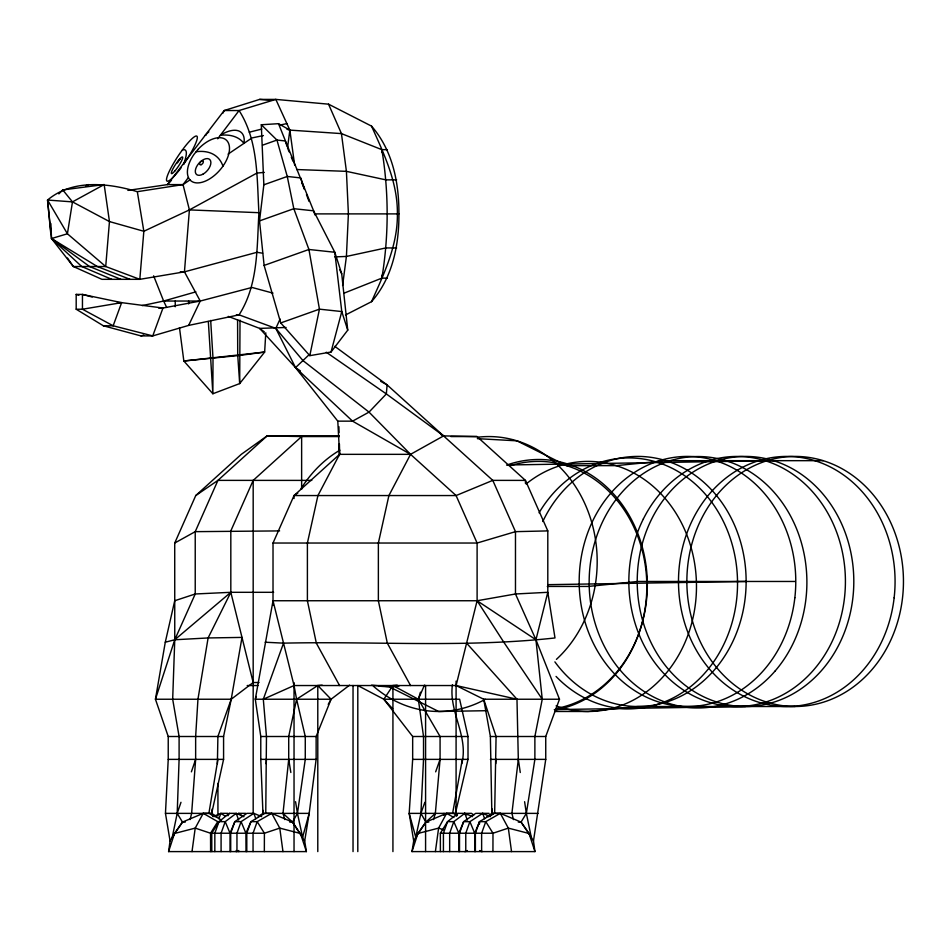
<?xml version="1.0" encoding="UTF-8"?>
<svg xmlns="http://www.w3.org/2000/svg" width="951" height="951" viewBox="0 0 951 951"><rect width="100%" height="100%" fill="white"/><g stroke="black" fill="none" stroke-linecap="round" stroke-linejoin="round"><path stroke-width="1.43" d="M179.466 327.631L183.84 361L212.869 393.75L239.688 383.586L240.021 320.118M264.342 851.597L264.402 833.231L257.186 821.652L250.933 821.652L245.905 833.231L246.012 851.597M492.939 851.597L492.987 833.231L485.771 821.652L479.518 821.652L474.715 833.231L474.715 851.597M210.682 320.416L213.012 358.372L212.869 393.75L208.34 321.497M458.727 851.597L458.846 833.231L463.648 821.652L475.738 813.343L489.076 813.343M262.619 253.192L256.936 252.312L184.446 271.843L139.821 279.332L101.935 279.332L73.322 266.518L51.52 238.535L50.878 223.628M265.757 813.378L266.47 736.502L263.308 699.235L283.529 643.149C373.957 641.129 464.861 647.904 554.992 637.955L547.8 592.307L547.8 530.908L525.439 480.398L476.986 436.557L443.606 435.891L440.991 434.512M443.939 815.245L443.986 813.378M494.651 813.378L496.077 736.502L483.702 699.235L456.088 685.54L477.105 600.747L477.105 543.033L456.088 495.554L410.547 454.34L369.024 412.116L302.941 360.572L275.826 328.392L239.081 314.852L236.371 314.852M339.329 435.891L267.112 435.891L241.292 454.34L195.751 495.554L174.722 543.033L174.758 639.761L172.678 699.235L179.097 736.502L179.097 759.373L177.195 813.378L172.262 837.213L182.485 822.092L203.229 813.343L210.171 813.343L221.5 820.142M349.576 685.16L331.079 699.235L316.136 736.502L316.136 759.373L309.182 813.378L304.677 840.934L306.388 851.597L168.6 851.597L170.063 840.934L165.462 813.378L168.232 759.373L168.232 736.502L155.441 699.235L165.284 642.222L174.722 600.747L195.228 593.983L230.82 592.307L273.638 592.307M127.874 190.402L167.447 184.601L224.198 110.53L239.081 110.53C258.494 140.974 256.841 178.015 258.922 212.691C256.841 247.367 258.494 284.397 239.081 314.852L188.631 325.408L152.754 335.905L140.962 335.905L103.374 325.789L76.187 309.23L76.187 294.418L82.452 294.418L121.633 302.644L162.966 308.029L200.245 301.039L251.979 287.452L273.02 293.134M452.45 684.637C448.503 711.705 468.926 736.217 461.758 763.76M265.781 332.802L264.651 352.06L239.688 383.586L237.714 355.044L237.584 319.738M357.802 851.597L357.802 685.54L383.847 699.235L412.663 736.502L412.663 759.373L409.18 813.378L413.697 840.934L411.985 851.597L534.949 851.597L533.487 840.934L545.743 759.373L545.743 736.502L559.485 699.235L535.948 639.761L515.478 593.983L515.478 531.657L492.784 480.374L387.105 384.893L334.776 346.342M263.142 810.454L262.951 813.378L258.256 816.54M266.185 763.76L266.47 759.373M345.486 314.983L371.532 301.681C392.632 277.49 399.028 245.18 398.933 213.892C399.028 182.616 392.632 150.306 371.532 126.114L328.547 104.17L275.826 99.403L259.647 99.403L224.198 110.53L222.998 113.074M339.376 436.557L301.633 436.557L253.18 480.398L230.82 530.908L230.82 592.307L208.103 637.955L197.951 699.235L195.644 736.502L195.644 759.373L191.638 813.378L190.069 819.596M492.19 809.004L491.845 813.378L487.031 816.54M495.733 763.76L496.077 759.373M188.631 325.408L200.245 301.039L184.446 271.843L189.404 209.898L183.032 184.601L188.369 177.552M433.549 819.596L435.356 813.378L440.075 759.373L440.075 736.502L418.333 699.235L392.929 685.54L383.847 699.235L392.715 708.816M284.825 819.596L283.006 813.378L288.712 759.373L288.712 736.502L296.593 699.235L294.037 685.54L273.02 600.747L273.02 543.033L294.037 495.554L339.578 454.34L410.547 454.34L443.606 435.891L386.344 393.928L326.264 352.227M212.905 816.029L211.693 813.378L212.192 809.004M217.387 763.76L217.898 736.502L231.224 699.235L242.006 637.408L208.103 637.955L174.758 639.761L165.284 642.222M278.5 123.678L313.604 210.825L334.8 252.265L341.706 273.781L347.745 330.152L331.031 352.025L309.8 355.662L280.735 322.936L264.116 265.424L259.528 220.905L263.843 184.803L261.299 124.747L278.5 123.678L289.853 130.109L341.445 133.604L381.85 149.664L387.414 149.664M466.596 643.149L516.975 699.235L518.319 759.373L511.9 813.378L513.481 819.596M435.356 813.378L425.87 822.092L415.777 837.213L409.18 813.378L455.41 813.378L456.349 806.079M287.689 146.513L289.853 130.109L275.826 99.403L239.081 110.53L217.696 138.787M342.598 285.49L346.414 256.449L348.399 213.892L346.414 171.346L341.445 133.604L328.547 104.17M192.007 851.597L195.217 828.119L203.229 813.343L217.767 821.652L225.221 821.652L236.24 813.343L244.015 816.624M435.392 851.597L438.601 828.119L446.613 813.343L453.556 813.343L457.348 815.613M58.867 193.909L62.766 189.927L72.478 201.885L67.414 233.78L105.716 266.518L139.821 279.332L143.839 231.271L137.324 191.686C108.224 182.937 72.514 179.002 47.55 200.043L50.795 233.78M208.887 813.378L217.898 759.373M475.381 851.597L475.381 833.231L479.518 821.652L493.367 813.343L500.309 813.343L521.053 822.092L531.276 837.213L526.343 813.378L534.878 759.373L534.878 736.502L542.248 699.235L535.948 639.761L547.8 592.307L515.478 593.983L477.105 600.747L273.02 600.747L255.296 699.235L260.776 736.502L260.776 759.373L262.951 813.378L309.182 813.378L302.596 837.213L292.492 822.092L283.006 813.378M452.605 813.378L462.329 759.373M216.519 816.54L211.693 813.378L223.58 759.373L223.58 736.502L231.224 699.235L253.18 682.521L259.029 682.521M309.8 355.662L319.441 309.158L308.932 249.483L293.823 208.697L287.261 176.458L276.955 140.059L261.299 124.747M415.777 837.213L420.913 813.378L424.847 802.299M455.41 813.378L468.011 759.373L468.011 736.502L459.63 699.235L383.847 699.235M331.031 352.025L341.778 311.559L334.8 252.265L308.932 249.483L264.116 265.424M428.794 822.092L425.87 822.092L420.913 813.378L423.528 759.373L423.528 736.502L418.333 699.235L420.425 692.209M301.633 489.313L301.633 436.557L267.112 435.891L217.934 480.374L195.228 531.657L195.228 593.983L174.758 639.761L155.441 699.235L231.224 699.235M168.6 851.597L174.473 833.492L182.485 822.092L185.267 822.092M256.199 696.465L255.296 699.235L331.079 699.235L328.238 704.37M411.985 851.597L417.858 833.492L425.87 822.092L446.613 813.343L453.9 817.503M180.987 802.299L177.195 813.378L182.485 822.092M191.389 771.843L195.644 759.373M435.653 771.843L440.075 759.373M238.665 820.059L236.24 813.343L229.286 813.343L218.968 821.652L214.831 833.231L214.831 851.597M218.92 818.716L220.858 813.343L227.812 813.343M117.401 302.644L121.633 302.644L113.157 325.789L103.374 325.789M230.035 851.597L230.035 833.231L234.838 821.652L246.927 813.343L253.869 813.343L261.644 816.624M418.333 699.235L424.467 685.089M371.532 301.681C384.109 273.626 397.732 245.37 397.387 213.892C397.732 182.426 384.109 154.169 371.532 126.114M280.093 319.049L275.826 328.392L295.535 367.621L337.795 421.15L339.578 454.34L317.919 495.554L307.399 543.033L307.399 600.747L316.338 643.149L339.578 685.54M227.955 815.803L229.286 813.343M456.516 815.803L457.847 813.343L471.446 813.343L473.86 815.007M413.697 840.934L417.858 833.492L438.601 828.119L444.188 829.973M170.063 840.934L174.473 833.492L195.217 828.119L210.551 833.231L210.611 851.597M518.283 822.092L521.053 822.092L526.343 813.378L524.607 801.705M210.551 833.231L217.767 821.652M211.811 851.597L211.752 833.231L218.968 821.652M440.396 851.597L440.349 833.231L447.552 821.652L457.847 813.343M171.477 180.298L167.447 184.601L183.032 184.601L190.331 179.656M300.504 372.97L295.535 367.621L309.337 354.485M174.758 639.761L230.82 592.307L253.18 682.521M472.576 816.624L464.801 813.343L453.805 821.652L449.668 833.231L449.668 851.597M195.751 495.554L217.934 480.374L311.797 480.398M228.074 154.11L251.979 137.931L263.403 135.565M490.454 816.624L482.68 813.343L469.901 821.652L463.648 821.652L459.511 833.231L459.511 851.597M294.037 498.514L294.037 495.554L297.782 493.153M174.722 543.033L195.228 531.657L279.606 530.908M111.754 279.332L81.727 266.518L51.52 238.535L47.55 200.043L72.478 201.885L104.158 184.565L109.46 221.571L105.716 266.518L73.322 266.518L67.485 258.03M72.478 201.885L109.46 221.571L143.839 231.271L189.404 209.898L256.936 173.07L264.307 172.381M488.481 816.731L493.414 814.044M85.887 185.814L88.562 184.565M263.308 699.235L294.037 685.54L457.193 685.54M213.083 816.624L220.858 813.343L225.506 816.362M236.157 814.436L238.749 813.343L245.691 813.343M236.133 851.597L238.772 850.539M464.706 851.597L467.357 850.539M344.143 293.122L381.85 278.132L387.414 278.132M262.535 145.182L276.955 140.059L285.288 140.95L287.059 146.49M263.843 184.803L287.261 176.458L300.778 177.92L304.391 189.166L301.669 182.509M259.528 220.905L293.823 208.697L313.604 210.825L314.936 214.95M280.735 322.936L319.441 309.158L341.778 311.559L347.745 330.152M140.962 335.905L143.708 335.061M120.884 279.332L89.525 266.518L51.52 238.535L67.414 233.78L47.55 200.043M142.186 305.592L163.631 301.039L195.87 291.85M249.281 132.189L261.798 129.074M279.82 125.128L286.869 123.582M121.633 302.644L82.452 309.23L76.187 309.23M137.324 191.686L183.032 184.601M239.949 355.389L264.651 352.06L183.84 361L239.949 355.389L237.714 355.044M62.766 189.927L104.158 184.565M397.185 685.148L392.929 685.54L392.929 851.597M286.085 327.465L259.647 328.392L228.288 316.41M322.199 685.16L317.789 685.54L296.593 699.235L305.271 736.502L305.271 759.373L297.449 813.378L302.596 837.213M334.716 256.877L346.414 256.449L385.821 247.938L396.626 247.938M547.8 530.908L515.478 531.657L477.105 543.033L273.02 543.033M507.929 464.98L773.532 460.676A125.045 108.295 90 0 1 852.881 597.787A125.045 108.295 90 0 1 745.513 706.51L554.29 709.612M547.657 584.675L745.513 581.465M486.116 710.706L438.673 711.479A125.045 108.295 -90 0 1 373.291 686.111M396.626 179.858L385.821 179.858L346.414 171.346L296.7 169.54M314.888 213.892L398.933 213.892M180.25 271.843L184.446 271.843M153.634 275.826L163.631 301.039L200.245 301.039M158.591 308.029L162.966 308.029L152.754 335.905L113.157 325.789L82.452 309.23L82.452 294.418L92.223 297.045M337.795 421.15L352.559 421.15L369.024 412.116L386.344 393.928L387.105 384.893L380.685 381.327M450.857 436.557L476.986 436.557M823.186 460.676A125.045 108.295 -90 0 0 690.557 613.835A125.045 108.295 -90 0 0 871.734 669.884A125.045 108.295 -90 0 0 823.186 460.676L665.866 460.676L616.212 465.645L566.57 465.645L516.916 440.824L477.343 438.649M294.037 495.554L456.088 495.554L492.784 480.374L525.439 480.398L525.439 483.37M795.155 581.465L637.836 581.465L588.182 586.434L547.3 586.434M247.201 685.54L257.971 685.54M559.485 699.235L483.702 699.235L490.383 736.502L491.845 813.378L538.076 813.378M795.155 706.51L637.836 706.51L588.182 711.479L554.599 711.479M168.232 736.502L223.58 736.502M260.776 736.502L316.136 736.502M412.663 736.502L468.011 736.502M490.383 736.502L545.743 736.502M168.232 759.373L223.58 759.373M260.776 759.373L316.136 759.373M412.663 759.373L468.011 759.373M490.383 759.373L545.743 759.373M165.462 813.378L211.693 813.378M289.71 822.092L292.492 822.092L304.677 840.934M211.752 833.231L264.402 833.231L279.772 828.119L300.504 833.492L306.388 851.597M440.349 833.231L492.987 833.231L508.333 828.119L529.077 833.492L533.487 840.934M189.404 209.898L258.922 212.691M265.139 642.222L283.529 643.149M371.508 685.195L389.03 686.658A125.045 108.295 -90 0 0 398.921 686.135M259.647 99.403L269.87 100.307M210.777 358.016L213.012 358.372M456.088 685.54L516.975 699.235M287 129.3L289.853 130.109L294.644 165.117M76.187 294.418L78.909 295.25M130.002 279.332L97.311 266.518L51.52 238.535M236.181 850.539L238.844 851.597M479.601 850.539L482.228 851.597M210.123 814.044L215.069 816.731M464.492 813.343L466.822 814.852M535.948 639.761L477.105 600.747L503.816 642.222L542.248 699.235M264.33 331.875L259.647 328.392L295.535 367.621L300.397 370.914M238.749 813.343L243.135 816.671M295.535 367.621L352.559 421.15L410.547 454.34L388.9 495.554L378.367 543.033L378.367 600.747L387.319 643.149L410.547 685.54M331.079 699.235L317.789 685.54L317.789 851.597M521.053 822.092L529.077 833.492L534.949 851.597M339.757 269.799L341.706 273.781M163.631 301.039L166.687 307.458M458.846 833.231L453.805 821.652L447.552 821.652L443.416 833.231L443.416 851.597M474.715 833.231L469.901 821.652L465.764 833.231L465.764 851.597M245.905 833.231L241.09 821.652L234.838 821.652L230.701 833.231L230.701 851.597M230.035 833.231L225.221 821.652L221.084 833.231L221.084 851.597M287.511 147.881L289.14 151.875M291.327 157.2L292.956 161.194M306.472 194.61L309.051 201.422M464.801 813.343L467.345 820.059M482.68 813.343L484.63 818.716M255.807 818.716L253.869 813.343L241.09 821.652L236.954 833.231L236.954 851.597M288.712 759.373L290.84 772.509M295.559 801.705L297.449 813.378L292.492 822.092L271.748 813.343L264.806 813.343L250.933 821.652L246.796 833.231L246.796 851.597M518.319 759.373L520.268 772.509M511.531 851.597L508.333 828.119L500.309 813.343L485.771 821.652L481.634 833.231L481.634 851.597M282.97 851.597L279.772 828.119L271.748 813.343L257.186 821.652L253.049 833.231L253.049 851.597M273.02 600.747L273.199 605.086M338.901 426.678L339.043 432.503M339.329 444.153L339.578 454.34M479.518 821.652L479.518 824.018M456.088 681.154L456.088 816.017M425.584 685.481L425.584 851.597M381.85 152.54L381.85 149.664C388.911 192.138 388.911 235.658 381.85 278.132L381.85 275.255M353.035 685.481L353.035 851.597M339.376 443.867L339.376 455.553M294.037 682.616L294.037 851.597M289.853 130.109L289.853 133.021M253.18 480.398L253.18 813.034M217.934 783.398L217.934 816.017M188.631 301.039L188.631 303.904M175.234 301.039L175.234 306.769M208.851 131.844A30.301 3.685 -53.6 0 0 205.238 135.268A76.615 9.308 -53.6 0 1 205.975 135.066M181.047 167.828A26.997 4.6 -56.4 0 1 166.496 179.953A26.997 4.6 -56.4 0 1 180.345 152.766L184.363 147.31A26.997 4.6 -56.4 0 1 197.321 137.717A26.997 4.6 -56.4 0 1 183.472 164.475A63.337 10.782 -56.4 0 0 182.354 150.032M196.168 151.72A63.337 35.33 -48.9 0 1 222.962 166.163M379.14 686.135A125.045 108.295 90 0 0 389.03 686.658L438.673 711.479A125.045 108.295 90 0 0 485.319 699.282M301.087 488.636A125.045 108.295 90 0 1 339.84 450.203M745.513 706.51A125.045 108.295 -90 0 1 638.145 565.144A125.045 108.295 -90 0 1 773.532 460.676M554.897 661.872A125.045 108.295 -90 0 0 637.836 706.51A125.045 108.295 90 0 0 745.204 597.787A125.045 108.295 90 0 0 665.866 460.676A125.045 108.295 -90 0 0 542.795 521.517M526.093 483.988A125.045 108.295 -90 0 1 695.181 567.141A125.045 108.295 -90 0 1 556.097 705.868M510.509 465.645A125.045 108.295 90 0 1 644.457 560.424A125.045 108.295 90 0 1 555.491 709.933M477.58 437.246A125.045 108.295 90 0 1 589.097 514.194A125.045 108.295 90 0 1 556.418 659.364M506.586 465.134A125.318 108.533 -90 0 1 644.481 556.287A125.318 108.533 -90 0 1 555.86 708.578M539.074 512.803A125.449 108.64 90 0 1 694.052 482.977A125.449 108.64 90 0 1 712.751 663.12A125.449 108.64 90 0 1 556.05 676.423M177.243 162.728L179.87 159.162L177.243 162.728M198.39 148.986L193.945 154.442A26.997 15.061 -48.9 0 0 200.756 182.58A26.997 15.061 -48.9 0 0 229.464 147.322A26.997 15.061 -48.9 0 0 198.39 148.986M243.955 143.363A76.615 38.658 -47 0 0 220.359 135.268A30.301 15.287 -47 0 1 243.955 143.363M174.675 171.204A9.986 1.7 -56.4 0 0 182.687 157.2A9.986 1.7 -56.4 0 0 173.676 167.447A9.986 1.7 -56.4 0 0 174.675 171.204M202.896 174.211A9.986 5.575 -48.9 0 0 209.933 159.709A9.986 5.575 -48.9 0 0 196.441 166.96A9.986 5.575 -48.9 0 0 202.896 174.211M201.196 164.666A2.377 1.331 -48.9 0 0 203.229 161.242A2.377 1.331 -48.9 0 0 200.043 162.562A2.377 1.331 -48.9 0 0 201.196 164.666M894.142 597.787A125.045 108.295 90 0 0 814.805 460.676A125.045 108.295 -90 0 0 679.418 565.144A125.045 108.295 -90 0 0 786.774 706.51A125.045 108.295 90 0 0 894.142 597.787M643.351 518.949A125.045 108.295 90 0 0 737.132 706.51A125.045 108.295 90 0 0 830.912 518.949A125.045 108.295 90 0 0 643.351 518.949M794.846 597.787A125.045 108.295 90 0 0 715.509 460.676A125.045 108.295 -90 0 0 580.11 565.144A125.045 108.295 -90 0 0 687.478 706.51A125.045 108.295 90 0 0 794.846 597.787M775.243 670.859A125.71 108.866 -90 0 0 725.875 460.712A125.71 108.866 -90 0 0 592.948 615.142A125.71 108.866 -90 0 0 775.243 670.859"/></g></svg>
